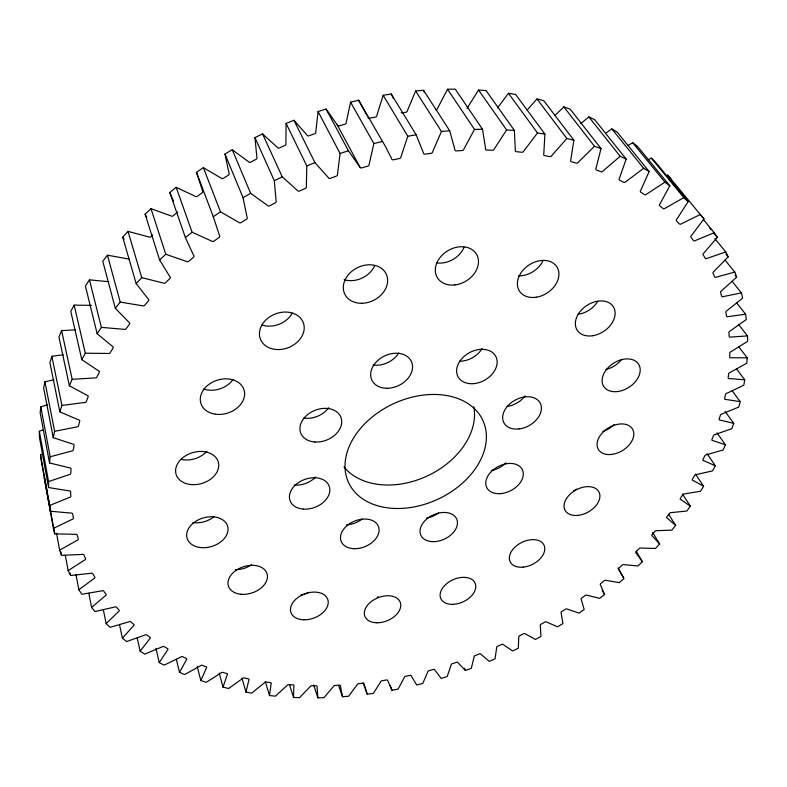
<?xml version="1.0" encoding="UTF-8"?>
<svg xmlns="http://www.w3.org/2000/svg" width="787" height="787" viewBox="0 0 787 787"><rect width="100%" height="100%" fill="white"/><g stroke="black" fill="none" stroke-linecap="round" stroke-linejoin="round"><path stroke-width="1.18" d="M636.191 551.175L642.379 561.731L637.932 565.981L623.963 564.623A1.279 0.797 -28.6 0 0 622.291 565.027L618.926 568.086A1.279 0.787 -28.5 0 0 618.779 569.335L623.983 578.602L619.28 582.636L605.951 580.353A1.269 0.787 -28 0 0 604.308 580.658L600.747 583.551A1.269 0.787 -27.9 0 0 600.471 584.81L604.554 594.559L599.605 598.356L586.984 595.188A1.269 0.777 -27.4 0 0 585.361 595.395L581.632 598.11A1.259 0.777 -27.2 0 0 581.239 599.369L584.17 609.551L579.006 613.103L567.132 609.079A1.259 0.777 -26.7 0 0 565.548 609.187L561.662 611.715A1.259 0.777 -26.6 0 0 561.151 612.975L562.941 623.53L557.57 626.816L546.503 621.966A1.259 0.777 -26.1 0 0 544.948 621.976L540.925 624.307A1.259 0.777 -26 0 0 540.305 625.557L540.944 636.437L535.406 639.457L525.175 633.81A1.259 0.767 -25.5 0 0 523.67 633.722L519.528 635.847A1.259 0.767 -25.3 0 0 518.79 637.086L518.289 648.232L512.593 650.977L503.247 644.573A1.249 0.767 -24.8 0 0 501.791 644.386L497.541 646.304A1.259 0.767 -24.7 0 0 496.695 647.524L495.043 658.876L489.219 661.326L480.798 654.204A1.259 0.767 -24.2 0 0 479.401 653.918L475.063 655.61A1.259 0.767 -24.1 0 0 474.118 656.811L471.305 668.33L465.383 670.475L457.926 662.664A1.259 0.777 -23.5 0 0 456.598 662.29L452.191 663.756A1.259 0.777 -23.4 0 0 451.138 664.917L447.183 676.545L441.163 678.384L434.719 669.914A1.259 0.777 -22.9 0 0 433.46 669.442L429.004 670.672A1.259 0.777 -22.8 0 0 427.843 671.803L422.747 683.48L416.677 684.995L411.267 675.905A1.269 0.777 -22.3 0 0 410.086 675.354L405.59 676.338A1.269 0.787 -22.2 0 0 404.351 677.43L398.114 689.107L392.005 690.288L387.676 680.617A1.269 0.787 -21.6 0 0 386.574 679.978L382.069 680.716A1.279 0.787 -21.5 0 0 380.731 681.758L373.363 693.367L367.244 694.213L364.037 684.011A1.279 0.797 -21 0 0 363.023 683.283L358.528 683.765A1.279 0.797 -20.9 0 0 357.091 684.749L348.611 696.239L342.502 696.731L340.456 686.048A1.289 0.807 -20.4 0 0 339.541 685.231L335.055 685.447A1.289 0.807 -20.3 0 0 333.55 686.382L323.959 697.685L317.899 697.823L317.033 686.687A1.299 0.817 -19.7 0 0 316.217 685.792L311.79 685.743A1.299 0.817 -19.6 0 0 310.196 686.608L299.513 697.666L293.521 697.43L293.885 685.91A1.308 0.826 -19.1 0 0 293.177 684.936L288.809 684.611A1.318 0.826 -19 0 0 287.147 685.398L275.401 696.151L269.498 695.541L271.122 683.677A1.328 0.836 -18.5 0 0 270.531 682.634L266.252 682.024A1.328 0.836 -18.4 0 0 264.521 682.742L251.722 693.101L245.957 692.107L241.983 678.148M360.171 167.572L337.259 124.917L326.084 109.029L318.086 111.587L315.803 131.813A1.653 1.426 -28.7 0 1 314.662 133.731L308.917 135.807A1.653 1.426 -28.1 0 1 306.95 135.01L293.945 120.293L286.104 123.441L285.907 143.48A1.653 1.426 -25.8 0 1 284.953 145.457L279.355 147.946A1.653 1.426 -25.3 0 1 277.27 147.326L262.553 133.918L254.958 137.627L256.867 157.292A1.653 1.426 -22.9 0 1 256.109 159.299L250.709 162.181A1.653 1.426 -22.4 0 1 248.535 161.728L232.263 149.756L224.974 153.986L228.978 173.091A1.653 1.426 -20.1 0 1 228.427 175.117L223.282 178.354A1.653 1.417 -19.6 0 1 221.049 178.088L203.371 167.631L196.484 172.343L202.534 190.7A1.653 1.417 -17.6 0 1 202.2 192.726L197.36 196.288A1.653 1.407 -17.2 0 1 195.078 196.199L176.199 187.355L169.776 192.481L185.388 237.546L193.582 255.254A1.712 1.417 -16.4 0 1 193.435 257.29L188.752 261.254A1.712 1.417 -16.1 0 1 186.362 261.363L165.772 254.26L151.006 208.683L145.113 214.182L159.604 259.917L169.766 276.522A1.712 1.407 -14.8 0 1 169.835 278.519L165.565 282.72A1.712 1.397 -14.5 0 1 163.175 283.005L141.739 277.634L136.181 283.586L148.172 298.952A1.702 1.377 -13.5 0 1 148.458 300.88L144.641 305.277A1.702 1.377 -13.2 0 1 142.28 305.73L120.214 302.1L115.305 308.278L128.979 322.296A1.692 1.358 -12.4 0 1 129.481 324.146L126.136 328.681A1.692 1.348 -12.3 0 1 123.825 329.291L101.375 327.382L97.145 333.727L112.344 346.31A1.682 1.328 -11.7 0 1 113.043 348.061L110.2 352.694A1.682 1.328 -11.6 0 1 107.947 353.452L85.33 353.215L81.809 359.649L98.345 370.726A1.672 1.299 -11.2 0 1 99.241 372.369L96.899 377.052A1.672 1.299 -11.1 0 1 94.745 377.947L72.168 379.314L69.364 385.778L87.052 395.31A1.663 1.279 -10.9 0 1 88.124 396.845L86.314 401.527A1.663 1.269 -10.8 0 1 84.258 402.531L61.927 405.443L59.851 411.867L78.493 419.835A1.643 1.249 -10.7 0 1 79.733 421.232L78.434 425.875A1.643 1.24 -10.7 0 1 76.506 426.997L54.608 431.335L53.25 437.67L72.66 444.065A1.633 1.22 -10.7 0 1 74.047 445.334L73.26 449.889A1.623 1.21 -10.7 0 1 71.46 451.099L50.171 456.765L49.522 462.963L69.512 467.803A1.613 1.18 -10.9 0 1 71.027 468.934L70.751 473.38A1.613 1.18 -10.9 0 1 69.089 474.659L48.568 481.546L48.587 487.547L68.981 490.872A1.594 1.151 -11.1 0 1 70.604 491.845L70.82 496.144A1.594 1.151 -11.1 0 1 69.305 497.492L49.679 505.47L50.368 511.235L70.978 513.085A1.574 1.121 -11.4 0 1 72.699 513.921L73.378 518.043A1.574 1.121 -11.4 0 1 72.02 519.43L53.408 528.392L54.716 533.881L75.385 534.314A1.554 1.102 -11.7 0 1 77.185 535.003L78.306 538.918A1.554 1.092 -11.8 0 1 77.116 540.344L59.615 550.152L61.514 555.337L82.084 554.422A1.535 1.072 -12.1 0 1 83.953 554.973L85.498 558.662A1.525 1.062 -12.2 0 1 84.465 560.108L68.154 570.644L70.614 575.494L90.938 573.31A1.515 1.043 -12.6 0 1 92.856 573.713L94.784 577.156A1.505 1.033 -12.7 0 1 93.919 578.612L78.867 589.758L81.838 594.264L101.789 590.88A1.495 1.013 -13.1 0 1 103.746 591.155L106.038 594.333A1.485 1.013 -13.2 0 1 105.34 595.789L91.597 607.426L95.03 611.568L114.499 607.072A1.476 0.994 -13.6 0 1 116.466 607.2L119.103 610.112A1.466 0.984 -13.7 0 1 118.562 611.548L106.156 623.579L110.023 627.337L128.911 621.819A1.446 0.964 -14.2 0 1 130.888 621.819L133.82 624.455A1.446 0.964 -14.3 0 1 133.446 625.872L122.398 638.178L126.658 641.543L144.857 635.079A1.426 0.944 -14.7 0 1 146.835 634.961L150.042 637.313A1.426 0.944 -14.8 0 1 149.815 638.69L140.155 651.183L144.749 654.154L162.201 646.835A1.407 0.925 -15.3 0 1 164.149 646.609L167.611 648.665A1.407 0.925 -15.4 0 1 167.533 650.003L159.24 662.585L164.149 665.153L180.774 657.066A1.397 0.905 -15.9 0 1 182.692 656.732L186.371 658.493A1.387 0.905 -16 0 1 186.44 659.781L179.525 672.373L184.699 674.548L200.429 665.772A1.377 0.885 -16.5 0 1 202.318 665.32L206.184 666.796A1.367 0.885 -16.6 0 1 206.391 668.035L200.833 680.548L206.243 682.319L221.039 672.944A1.358 0.866 -17.1 0 1 222.878 672.403L226.912 673.583A1.358 0.866 -17.3 0 1 227.246 674.754L223.026 687.12L228.633 688.507L242.445 678.591A1.338 0.856 -17.8 0 1 244.236 677.961L248.397 678.856A1.338 0.856 -17.9 0 1 248.869 679.968L245.957 692.107M738.973 347.106L747.197 357.81L746.784 363.24L730.011 372.467A1.426 0.935 -34.8 0 0 728.614 373.855L728.162 377.829A1.417 0.935 -34.7 0 0 729.303 378.586L744.728 379.777L743.794 385.197L726.903 393.293A1.407 0.915 -34.2 0 0 725.437 394.592L724.611 398.556A1.397 0.915 -34.1 0 0 725.624 399.403L740.203 401.675L738.777 407.056L721.886 414.021A1.387 0.895 -33.6 0 0 720.351 415.231L719.17 419.166A1.377 0.895 -33.5 0 0 720.056 420.081L733.72 423.376L731.831 428.699L715.029 434.552A1.367 0.876 -33 0 0 713.445 435.664L711.93 439.54A1.367 0.876 -32.9 0 0 712.678 440.523L725.398 444.783L723.066 450.016L706.441 454.768A1.348 0.866 -32.4 0 0 704.818 455.781L702.978 459.588A1.348 0.856 -32.3 0 0 703.598 460.631L715.324 465.786L712.569 470.901L696.22 474.571A1.338 0.846 -31.8 0 0 694.567 475.486L692.422 479.204A1.338 0.846 -31.7 0 0 692.914 480.296L703.608 486.287L700.469 491.265L684.454 493.882A1.318 0.836 -31.1 0 0 682.782 494.689L680.361 498.309A1.318 0.836 -31 0 0 680.716 499.45L690.347 506.208L686.844 511.029L671.252 512.612A1.308 0.826 -30.5 0 0 669.57 513.321L666.884 516.813A1.308 0.817 -30.4 0 0 667.11 517.994L675.659 525.47L671.823 530.123L656.702 530.684A1.299 0.807 -29.9 0 0 655.01 531.294L652.089 534.658A1.299 0.807 -29.8 0 0 652.187 535.868L659.634 543.994L655.482 548.46L640.903 548.047A1.289 0.797 -29.3 0 0 639.221 548.559L636.063 551.776A1.289 0.797 -29.1 0 0 636.044 553.005L642.379 561.731M286.104 123.441L306.782 165.909L306.369 186.371A1.722 1.456 -25.7 0 1 305.356 188.398L299.522 190.995A1.722 1.456 -25.2 0 1 297.368 190.375L282.238 176.839L262.553 133.918M47.23 404.852L40.786 406.83L40.176 412.939L49.522 462.963M527.074 110.17L536.96 98.946L543.758 100.697L573.871 140.204L570.782 159.948A1.672 1.289 -38.8 0 0 571.372 161.728L576.3 163.145A1.663 1.289 -38.8 0 0 578.396 162.142L594.49 146.303L601.022 148.576L596.054 168.133A1.653 1.259 -39 0 0 596.438 169.962L601.022 171.763A1.653 1.259 -39 0 0 603.127 170.917L620.146 156.298L626.167 159.082L619.438 178.295A1.643 1.23 -39.1 0 0 619.615 180.154L623.825 182.318A1.633 1.23 -39.1 0 0 625.921 181.63L643.677 168.3L649.137 171.556L640.775 190.277A1.623 1.2 -39 0 0 640.766 192.156L644.573 194.645A1.623 1.2 -39 0 0 646.639 194.123L664.926 182.131L669.826 185.811L659.959 203.912A1.604 1.171 -38.9 0 0 659.762 205.8L663.146 208.585A1.604 1.171 -38.8 0 0 665.172 208.211L683.824 197.606L688.113 201.659L676.909 219.042A1.584 1.141 -38.6 0 0 676.525 220.911L679.476 223.951A1.584 1.141 -38.5 0 0 681.453 223.734L700.273 214.526L703.962 218.914L691.557 235.461A1.564 1.112 -38.3 0 0 691.006 237.31L693.514 240.586A1.564 1.112 -38.2 0 0 695.413 240.517L714.262 232.706L717.331 237.369L703.873 253.02A1.544 1.082 -37.9 0 0 703.175 254.821L705.231 258.293A1.544 1.082 -37.8 0 0 707.051 258.362L725.762 251.948L728.221 256.847L713.868 271.515A1.525 1.053 -37.5 0 0 713.012 273.276L714.635 276.906A1.525 1.053 -37.4 0 0 716.357 277.113L734.792 272.066L736.652 277.152L721.541 290.797A1.505 1.033 -37 0 0 720.558 292.498L721.738 296.246A1.495 1.023 -36.9 0 0 723.361 296.581L741.393 292.882L742.662 298.116L726.942 310.688A1.485 1.003 -36.5 0 0 725.83 312.321L726.588 316.167A1.476 1.003 -36.4 0 0 728.093 316.62L745.623 314.22L746.302 319.552L730.1 331.022A1.466 0.984 -35.9 0 0 728.89 332.586L729.224 336.502A1.456 0.974 -35.8 0 0 730.621 337.062L747.522 335.911L747.65 341.312L731.103 351.661A1.446 0.954 -35.4 0 0 729.795 353.147L729.726 357.101A1.436 0.954 -35.3 0 0 730.995 357.77L747.197 357.81M318.086 111.587L340.092 153.485L337.495 174.163A1.722 1.446 -28.2 0 1 336.295 176.14L330.324 178.315A1.722 1.446 -27.8 0 1 328.277 177.518L314.948 162.614L293.945 120.293M54.008 379.777L44.938 381.754L43.659 388.001L53.25 437.67M366.801 115.02L358.636 100.234L350.569 102.172L346.231 122.388A1.653 1.417 -31.3 0 1 344.922 124.238L339.099 125.881A1.653 1.417 -30.8 0 1 337.259 124.917M350.569 102.172L373.884 143.559L369.152 164.247A1.722 1.436 -30.6 0 1 367.775 166.146L361.725 167.877A1.722 1.436 -30.2 0 1 359.816 166.913L348.415 150.799L326.084 109.029M63.599 354.671L51.863 356.295L49.896 362.61L59.851 411.867M573.871 140.204L566.876 138.482L551.894 155.442A1.682 1.318 -38.5 0 1 549.838 156.603L544.584 155.6A1.682 1.318 -38.4 0 1 543.797 153.888L544.909 134.115L537.501 132.973L523.817 150.947A1.692 1.338 -37.9 0 1 521.83 152.255L516.311 151.684A1.692 1.348 -37.7 0 1 515.308 150.061L514.373 130.445L506.612 129.924L494.423 148.763A1.702 1.367 -37 0 1 492.514 150.219L486.769 150.101A1.702 1.367 -36.8 0 1 485.569 148.576L482.529 129.294L474.492 129.402L463.956 148.969A1.702 1.387 -35.9 0 1 462.146 150.553L456.244 150.897A1.712 1.397 -35.7 0 1 454.847 149.491L449.682 130.731L441.438 131.488L432.722 151.616A1.712 1.407 -34.5 0 1 431.03 153.317L425.01 154.134A1.712 1.417 -34.2 0 1 423.436 152.865L416.146 134.803L391.237 93.978L383.19 95.286L376.884 115.305A1.643 1.407 -33.6 0 1 375.419 117.066L369.575 118.257A1.653 1.407 -33.2 0 1 368.769 118.227M383.19 95.286L407.784 136.21L401.006 156.711A1.712 1.426 -32.7 0 1 399.462 158.521L393.402 159.8A1.712 1.426 -32.3 0 1 391.651 158.679L385.63 146.805L358.636 100.234M75.385 329.802L61.602 330.658L58.936 337.003L69.364 385.778M449.682 130.731L423.563 90.298L415.625 90.967L407.44 110.603A1.643 1.387 -35.5 0 1 405.836 112.256L401.193 112.846M91.39 305.386L74.145 305.1L70.781 311.396L81.809 359.649M482.529 129.294L455.28 89.177L447.518 89.216L437.592 108.291A1.643 1.367 -37.1 0 1 435.86 109.836M467.025 108.37L478.555 90.013L486.071 90.594L514.373 130.445M108.842 281.707L89.452 279.857L85.419 286.045L97.145 333.727M497.463 107.996L508.461 93.289L515.642 94.47L544.909 134.115M129.501 259.208A1.633 1.358 -12.1 0 1 128.724 258.992L107.455 255.195L102.763 261.225L115.305 308.278M136.181 283.586L122.703 237.172L128.015 231.388L148.704 236.877A1.643 1.377 -13.4 0 0 151.006 236.621L152.639 234.988M554.756 115.679L563.817 106.865L570.182 109.147L601.022 148.576M159.604 259.917L165.772 254.26M580.727 123.687L588.833 116.899L594.706 119.693L626.167 159.082M177.675 211.939L173.189 215.786A1.643 1.397 -15.1 0 1 170.887 215.864L151.006 208.683M185.388 237.546L192.097 232.244L211.634 241.068A1.722 1.436 -18 0 0 213.995 241.137L219.052 237.458A1.722 1.436 -18.4 0 0 219.416 235.382L213.297 216.73L196.484 172.343M606.246 132.796L611.833 128.911L617.185 132.157L649.137 171.556M213.297 216.73L220.488 211.851L238.736 222.328A1.722 1.446 -20.2 0 0 241.058 222.583L246.429 219.229A1.722 1.446 -20.7 0 0 247.02 217.153L243.035 197.704L224.974 153.986M627.908 145.575L632.679 142.703L637.49 146.362L669.826 185.811M243.035 197.704L250.63 193.307L267.413 205.368A1.722 1.446 -22.7 0 0 269.666 205.81L275.293 202.82A1.722 1.446 -23.2 0 0 276.099 200.754L274.309 180.705L254.958 137.627M648.37 159.604L651.282 158.098L655.522 162.132L688.113 201.659M274.309 180.705L282.238 176.839M50.368 511.235L41.229 460.71L40.54 454.994L42.508 454.109M306.782 165.909L314.948 162.614M48.587 487.547L39.409 437.238L39.35 431.306L43.472 429.741M340.092 153.485L348.415 150.799M373.884 143.559L382.266 141.503M407.784 136.21L416.146 134.803M671.213 179.269L667.553 174.921L703.962 218.914M703.332 219.455L714.262 232.706M709.53 227.896L711.084 229.794M713.425 232.637L717.331 237.369M651.282 158.098L683.824 197.606M714.842 238.648L725.762 251.948M725.939 254.063L728.221 256.847M632.679 142.703L664.926 182.131M724.925 259.956L734.792 272.066M735.137 275.283L736.652 277.152M611.833 128.911L643.677 168.3M732.343 281.648L741.393 292.882M588.833 116.899L620.146 156.298M736.642 302.926L745.623 314.22M738.432 324.293L747.522 335.911M563.817 106.865L594.49 146.303M536.96 98.946L566.876 138.482M736.622 369.014L744.728 379.777M732.235 390.844L740.203 401.675M508.461 93.289L537.501 132.973M725.181 411.503L733.72 423.376M478.555 90.013L506.612 129.924M717.026 432.84L725.398 444.783M707.12 453.774L715.324 465.786M447.518 89.216L474.492 129.402M122.703 237.172L124.071 239.209M695.59 474.207L703.608 486.287M682.516 494.059L690.347 506.208M415.625 90.967L441.438 131.488M668.655 514.265L675.659 525.47M652.639 532.455L659.634 543.994M617.962 567.978L623.383 577.54M602.212 590.289L604.554 594.559M145.113 214.182L146.805 217.438M173.573 201.423L169.776 192.481M391.237 93.978L393.382 98.395M464.419 668.242L465.383 670.475M232.263 149.756L250.63 193.307M203.371 167.631L220.488 211.851M390.273 685.723L392.005 690.288M363.092 682.713L367.244 694.213M176.199 187.355L192.097 232.244M423.563 90.298L424.38 92.6M338.508 685.152L342.502 696.731M313.669 684.985L317.899 697.823M289.557 684.808L293.521 697.43M265.357 681.68L269.498 695.541M128.015 231.388L141.739 277.634M107.455 255.195L120.214 302.1M219.219 673.072L223.026 687.12M197.183 666.412L200.833 680.548M89.452 279.857L101.375 327.382M176.327 659.339L179.525 672.373M45.292 482.106L44.259 477.739L53.408 528.392M155.905 648.291L159.24 662.585M74.145 305.1L85.33 353.215M137.213 638.021L140.155 651.183M61.602 330.658L72.168 379.314M119.585 624.967L122.398 638.178M51.863 356.295L61.927 405.443M103.274 609.463L106.156 623.579M88.813 593.27L91.597 607.426M44.938 381.754L54.608 431.335M75.946 574.402L78.867 589.758M40.786 406.83L50.171 456.765M70.171 573.133L70.614 575.494M65.311 555.288L68.154 570.644M39.35 431.306L48.568 481.546M60.855 551.717L61.514 555.337M56.536 533.232L59.615 550.152M40.54 454.994L49.679 505.47M45.548 483.198L45.98 485.618M46.423 488.029L47.515 494.059M47.948 496.479L54.716 533.881M473.823 406.83A72.709 52.601 -24.9 0 1 426.977 476.105A72.709 52.601 -24.9 0 1 343.958 466.898M362.138 519.027A19.734 13.773 -21.9 0 1 346.516 524.811M308.76 592.375A19.222 12.946 -19.7 0 1 300.89 595.051M315.617 477.079A20.501 14.815 -20.4 0 1 294.151 484.959M328.661 407.725A21.21 15.927 -21.6 0 1 303.9 418.074M398.714 352.97A21.436 16.33 -25.5 0 1 373.284 365.02M482.008 348.671A21.062 15.681 -28.8 0 1 459.677 361.223M524.919 396.038A20.285 14.52 -29.2 0 1 507.251 406.417M505.874 462.845A19.577 13.586 -27.3 0 1 491.245 470.557M438.615 512.976A19.35 13.31 -24.5 0 1 426.633 518.033M251.535 564.781A19.941 13.782 -17.8 0 1 235.411 569.631M214.123 516.567A20.767 14.855 -16.3 0 1 192.874 522.578M206.883 451.177A21.564 16.045 -15.9 0 1 180.862 459.342M233.119 379.442A22.184 17.176 -17.2 0 1 203.469 388.975M292.252 313.187A22.528 17.963 -20.9 0 1 261.855 324.982M374.701 265.583A22.587 18.131 -26.3 0 1 344.145 279.69M464.055 247.285A22.38 17.619 -31.1 0 1 436.765 262.868M542.951 260.763A21.888 16.616 -33.5 0 1 518.485 275.824M597.776 301.293A21.16 15.425 -33.8 0 1 578.042 314.259M621.455 359.639A20.334 14.274 -32.8 0 1 605.99 369.447M614.106 424.567A19.547 13.32 -31.1 0 1 602.911 431.433M576.723 489.081A18.937 12.631 -28.9 0 1 573.615 490.763M378.321 596.762A18.731 12.405 -22 0 1 377.239 597.195M368.149 117.824A1.653 1.407 -33.2 0 1 367.873 117.145M398.871 508.491A74.008 52.67 -24.9 0 0 483.572 422.048A74.008 52.67 -24.9 0 0 364.656 423.868A74.008 52.67 -24.9 0 0 398.871 508.491M376.963 622.773A19.036 12.385 -22 0 0 400.367 602.635A19.036 12.385 -22 0 0 370.284 602.37A19.036 12.385 -22 0 0 376.963 622.773M453.253 604.318A18.799 12.139 -24.3 0 0 475.21 583.393A18.799 12.139 -24.3 0 0 445.383 584.8A18.799 12.139 -24.3 0 0 453.253 604.318M523.188 567.132A18.878 12.218 -26.6 0 0 543.984 545.086A18.878 12.218 -26.6 0 0 514 548.067A18.878 12.218 -26.6 0 0 523.188 567.132M577.884 515.387A19.252 12.612 -28.8 0 0 599.143 492.377A19.252 12.612 -28.8 0 0 568.912 495.417A19.252 12.612 -28.8 0 0 577.884 515.387M612.365 454.325A19.882 13.31 -30.9 0 0 632.669 429.338A19.882 13.31 -30.9 0 0 601.278 434.09A19.882 13.31 -30.9 0 0 612.365 454.325M618.218 391.464A20.688 14.284 -32.6 0 0 638.946 364.755A20.688 14.284 -32.6 0 0 606.334 369.713A20.688 14.284 -32.6 0 0 618.218 391.464M592.709 335.724A21.554 15.465 -33.5 0 0 613.594 307.176A21.554 15.465 -33.5 0 0 579.419 312.439A21.554 15.465 -33.5 0 0 592.709 335.724M536.38 297.191A22.302 16.684 -33.2 0 0 556.96 266.96A22.302 16.684 -33.2 0 0 521.102 272.666A22.302 16.684 -33.2 0 0 536.38 297.191M454.866 284.933A22.823 17.698 -30.9 0 0 476.548 254.29A22.823 17.698 -30.9 0 0 439.313 258.51A22.823 17.698 -30.9 0 0 454.866 284.933M361.863 303.29A23.039 18.229 -26.3 0 0 386.22 274.033A23.039 18.229 -26.3 0 0 348.326 274.771A23.039 18.229 -26.3 0 0 361.863 303.29M276.581 349.517A22.971 18.052 -21.1 0 0 303.3 322.66A22.971 18.052 -21.1 0 0 265.593 320.24A22.971 18.052 -21.1 0 0 276.581 349.517M215.471 414.198A22.607 17.255 -17.5 0 0 244.167 390.372A22.607 17.255 -17.5 0 0 207.719 385.325A22.607 17.255 -17.5 0 0 215.471 414.198M189.657 484.408A21.967 16.094 -16.2 0 0 218.432 462.599A21.967 16.094 -16.2 0 0 183.43 457.198A21.967 16.094 -16.2 0 0 189.657 484.408M200.38 547.536A21.141 14.874 -16.6 0 0 227.728 526.582A21.141 14.874 -16.6 0 0 193.986 522.568A21.141 14.874 -16.6 0 0 200.38 547.536M241.009 594.264A20.285 13.782 -18 0 0 267.147 574.097A20.285 13.782 -18 0 0 234.959 571.155A20.285 13.782 -18 0 0 241.009 594.264M434.188 541.643A19.675 13.31 -24.5 0 0 456.735 519.135A19.675 13.31 -24.5 0 0 425.255 520.394A19.675 13.31 -24.5 0 0 434.188 541.643M500.001 493.665A19.911 13.586 -27.2 0 0 522.568 470.164A19.911 13.586 -27.2 0 0 491.019 471.856A19.911 13.586 -27.2 0 0 500.001 493.665M518.977 428.935A20.649 14.53 -29 0 0 540.138 402.974A20.649 14.53 -29 0 0 506.985 406.81A20.649 14.53 -29 0 0 518.977 428.935M473.459 383.663A21.446 15.72 -28.7 0 0 495.879 356.59A21.446 15.72 -28.7 0 0 461.271 359.315A21.446 15.72 -28.7 0 0 473.459 383.663M386.958 388.266A21.839 16.379 -25.4 0 0 411.621 362.02A21.839 16.379 -25.4 0 0 376.265 361.961A21.839 16.379 -25.4 0 0 386.958 388.266M314.898 441.999A21.603 15.976 -21.7 0 0 341.155 417.956A21.603 15.976 -21.7 0 0 306.399 415.654A21.603 15.976 -21.7 0 0 314.898 441.999M303.408 509.1A20.865 14.845 -20.6 0 0 329.409 486.819A20.865 14.845 -20.6 0 0 296.079 484.428A20.865 14.845 -20.6 0 0 303.408 509.1M303.88 619.812A19.547 12.936 -19.9 0 0 327.756 599.379A19.547 12.936 -19.9 0 0 296.424 598.691A19.547 12.936 -19.9 0 0 303.88 619.812M354.012 548.687A20.069 13.782 -22 0 0 378.626 527.015A20.069 13.782 -22 0 0 346.703 525.932A20.069 13.782 -22 0 0 354.012 548.687"/></g></svg>
